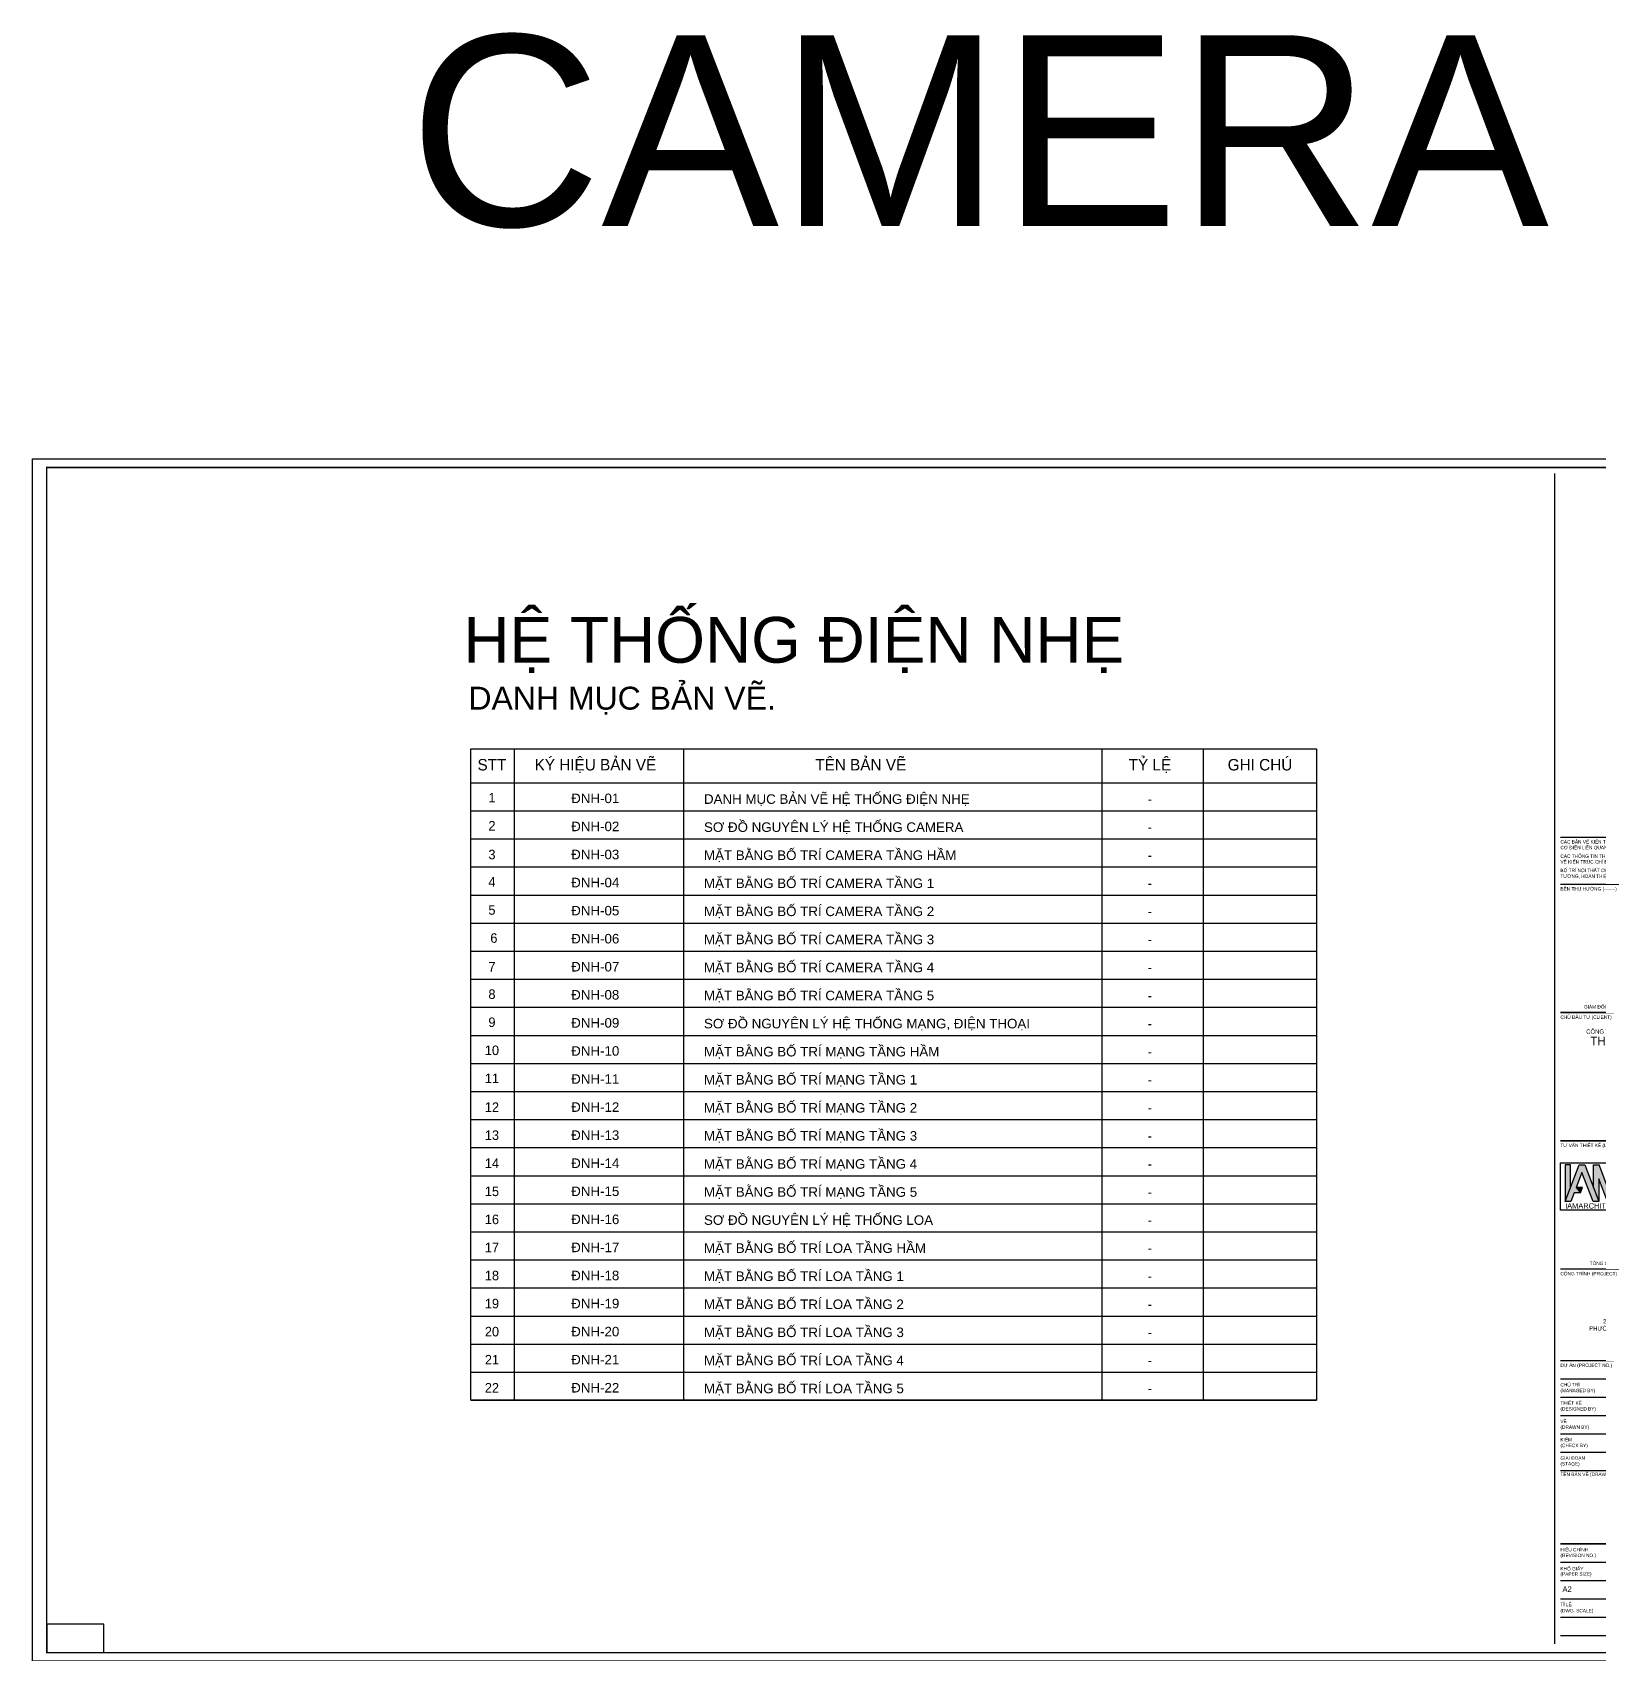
# Model space of a CAD drawing. Header units: inches. Extents: x 1721084 to 1854744, y 225101 to 488646.
# Drawn here: x 1765634 to 1806683, y 445802 to 488274 of the extents above; entities that cross this region are included whole.
import ezdxf
from ezdxf.enums import TextEntityAlignment as Align

# ---------------------------------------------------------------- set-up
doc = ezdxf.new("R2010")
doc.units = ezdxf.units.IN
doc.header["$MEASUREMENT"] = 0
doc.linetypes.add('CENTER2', pattern=[1.125, 0.75, -0.125, 0.125, -0.125])
doc.linetypes.add('DASHED', pattern=[19.05, 12.7, -6.35])
for name, color, linetype in [('A-ANNO-DIM 100', 252, 'Continuous'), ('I.A.M TITLEBLOCK - A2 -H$0$A-TBLK-TEXT', 250, 'Continuous'), ('MANH', 8, 'Continuous'), ('TEXT', 9, 'Continuous'), ('THAY', 125, 'Continuous')]:
    doc.layers.add(name, color=color, linetype=linetype)
doc.layers.add('TTLL', color=252, linetype='DASHED', lineweight=50)
doc.layers.add('TUONG', color=31, linetype='Continuous', lineweight=30)
doc.styles.add('ARIAL', font='arial.ttf')
doc.styles.add('AVANTH', font='vhavan.ttf')
doc.styles.add('DISOCP', font='disocp.shx')
doc.styles.add('I.A.M TITLEBLOCK - A2 -H$0$IAM TEXT', font='VAVON_.TTF', dxfattribs={"height": 2})
doc.styles.add('I.A.M TITLEBLOCK - A2 -H$0$SYMBTEXT', font='ARIALN.TTF', dxfattribs={"width": 0.8})
doc.styles.add('I.A.M TITLEBLOCK - A2 -H$0$TITLE BLOCK', font='arial.ttf')
doc.styles.get("Standard").update_dxf_attribs({"font": 'arial.ttf'})

# ---------------------------------------------------------------- blocks, each defined once
blk = doc.blocks.new('I.A.M TITLEBLOCK - A2 -H$0$LOGO IAM')
h = blk.add_hatch(color=253)
h.dxf.hatch_style = 1
h.paths.add_polyline_path([(0.316, 1.424), (0.148, 1.424), (0.148, 0.272), (0.316, 0.712)])
h = blk.add_hatch(color=251)
h.dxf.hatch_style = 1
h.paths.add_polyline_path([(0.768, 1.424), (0.588, 1.424), (0.148, 0.272), (0.328, 0.272), (0.432, 0.544), (0.628, 0.544), (0.496, 0.712), (0.678, 1.188), (1.028, 0.272), (1.208, 0.272)])
h = blk.add_hatch(color=253)
h.dxf.hatch_style = 1
h.paths.add_polyline_path([(1.22, 1.424), (1.04, 1.424), (1.04, 0.712), (1.208, 0.272), (1.208, 0.984), (1.48, 0.272), (1.572, 0.272), (1.844, 0.984), (1.844, 0.272), (2.012, 0.272), (2.012, 1.424), (1.832, 1.424), (1.526, 0.623)])
h = blk.add_hatch(color=253)
h.dxf.hatch_style = 1
h.paths.add_polyline_path([(0.628, 0.544), (0.692, 0.712), (0.496, 0.712)])
at = {"color": 251}
for p, q in [((0.148, 0.272), (0.588, 1.424)), ((0.678, 1.188), (0.496, 0.712)), ((0.588, 1.424), (0.768, 1.424)), ((1.028, 0.272), (0.678, 1.188)), ((0.768, 1.424), (1.208, 0.272)), ((0.432, 0.544), (0.328, 0.272)), ((0.628, 0.544), (0.432, 0.544)), ((0.328, 0.272), (0.148, 0.272)), ((1.208, 0.272), (1.028, 0.272))]:
    blk.add_line(p, q, dxfattribs=at)
at = {"color": 253}
for p, q in [((1.526, 0.623), (1.22, 1.424)), ((1.526, 0.623), (1.832, 1.424)), ((1.48, 0.272), (1.208, 0.984))]:
    blk.add_line(p, q, dxfattribs=at)
for points in [[(0.316, 0.712), (0.316, 1.424), (0.148, 1.424), (0.148, 0.272)], [(1.04, 0.712), (1.04, 1.424)], [(1.04, 1.424), (1.22, 1.424)], [(1.832, 1.424), (2.012, 1.424)], [(1.844, 0.984), (1.844, 0.272), (2.012, 0.272), (2.012, 1.424)], [(0.496, 0.712), (0.628, 0.544), (0.692, 0.712), (0.496, 0.712)], [(1.208, 0.984), (1.208, 0.272)], [(1.572, 0.272), (1.844, 0.984)], [(1.48, 0.272), (1.572, 0.272)]]:
    blk.add_lwpolyline(points, dxfattribs=at)
at = {"layer": 'Defpoints'}
blk.add_lwpolyline([(2.161, 0), (0, 0), (0, 1.488), (2.161, 1.488)], close=True, dxfattribs=at)
at = {"color": 251, "insert": (0.148, 0.136), "char_height": 0.16727, "attachment_point": 4, "style": 'I.A.M TITLEBLOCK - A2 -H$0$SYMBTEXT'}
blk.add_mtext_dynamic_manual_height_columns('{\\fHelvetica World|b0|i0|c0|p34;\\W1;IAM\\C253;ARCHITECTS}', width=1.76067, gutter_width=315, heights=[0], dxfattribs=at)
blk = doc.blocks.new('I.A.M TITLEBLOCK - A2 -H')
at = {"const_width": 0.5}
blk.add_lwpolyline([(5, 3), (592, 3), (590, 417), (5, 417)], close=True, dxfattribs=at)
for points in [[(532, 6), (532, 415)], [(534, 271.4), (589, 271.4)], [(534, 226.6), (589, 226.6)], [(534, 181.8), (589, 181.8)], [(534, 137), (589, 137)], [(534, 105), (589, 105)], [(534, 73), (589, 73)], [(534, 41), (589, 41)]]:
    blk.add_lwpolyline(points, dxfattribs=at)
at = {"color": 2}
for points in [[(534, 287.9), (589, 287.9)], [(534, 98.6), (589, 98.6)], [(534, 92.2), (589, 92.2)], [(534, 85.8), (589, 85.8)], [(534, 79.4), (589, 79.4)], [(534, 73), (589, 73)], [(534, 66.6), (589, 66.6)], [(534, 34.6), (589, 34.6)], [(534, 28.2), (589, 28.2)], [(534, 21.8), (589, 21.8)], [(534, 15.4), (589, 15.4)], [(534, 9), (589, 9)]]:
    blk.add_lwpolyline(points, dxfattribs=at)
at = {"layer": 'Defpoints'}
blk.add_lwpolyline([(0, 420), (594, 420), (594, 0), (0, 0)], close=True, dxfattribs=at)
at = {"layer": 'Defpoints', "color": 8}
blk.add_lwpolyline([(5, 3), (25, 3), (25, 13), (5, 13)], close=True, dxfattribs=at)
at = {"xscale": 11.10768265360305, "yscale": 11.10768265360305, "zscale": 11.10768265360305}
blk.add_blockref('I.A.M TITLEBLOCK - A2 -H$0$LOGO IAM', (534, 157.54), dxfattribs=at)
at = {"insert": (534.7, 26.2), "char_height": 2, "width": 2.797, "attachment_point": 1, "style": 'I.A.M TITLEBLOCK - A2 -H$0$IAM TEXT'}
blk.add_mtext('A2', dxfattribs=at)
at = {"layer": 'I.A.M TITLEBLOCK - A2 -H$0$A-TBLK-TEXT', "color": 2, "lineweight": 0, "style": 'I.A.M TITLEBLOCK - A2 -H$0$TITLE BLOCK'}
for s, insert, char_height, width, attachment_point in [('\\pt1.2;{\\fVNI-Avo|b0|i0|c0|p2;CAÙC BAÛN VEÕ KIEÁN TRUÙC ÑÖÔÏC ÑOÏC CHUNG VÔÙI BAÛN VEÕ KEÁT CAÁU VAØ CÔ ÑIEÄN LIEÂN QUAN.}', (534, 286.84), 1.2, 55, 1), ('\\pt1.5;{\\fVNI-Avo|b0|i0|c0|p2;CAÙC THOÂNG TIN THUOÄC VEÀ KEÁT CAÁU VAØ CÔ ÑIEÄN THEÅ HIEÄN TREÂN BAÛN VEÕ KIEÁN TRUÙC CHÆ ÑEÅ THAM KHAÛO.}', (534, 281.84), 1.2, 55.5702, 1), ('\\pt1.5;{\\fVNI-Avo|b0|i0|c0|p2;BOÁ TRÍ NOÄI THAÁT CHÆ MANG TÍNH THAM KHAÛO, KÍCH THÖÔÙC ÑÒNH VÒ TÖÔØNG, HOAØN THIEÄN NOÄI THAÁT XEM BAÛN VEÕ TRIEÅN KHAI NOÄI THAÁT.}', (534, 276.84), 1.2, 55.0778, 1), ('\\pt1.2;{\\fVNI-Avo|b0|i0|c0|p2;BEÂN THUÏ HÖÔÛNG \\C7;(-------)}', (534, 270.4), 1.2, 22.2752, 1), ('{\\fVNI-Avo|b0|i0|c0|p2;\\H0.75x;\\C7;GIAÙM ÑOÁC     \\H1.333x;\\C2;PHAÏM THÒ NGUYEÂN TRANG}', (581.86, 229.6), 1.6, 73.1889, 3), ('\\pt1.2;{\\fVNI-Avo|b0|i0|c0|p2;CHUÛ ÑAÀU TÖ \\C7;(CLIENT)}', (534, 225.6), 1.2, 22.2752, 1), ('\\pt1.2;{\\fVNI-Avo|b0|i0|c0|p2;TÖ VAÁN THIEÁT KEÁ \\C7;(LEAD CONSULTANT)}', (534, 180.8), 1.2, 50.3414, 1), ('\\pt1.2;{\\fVNI-Avo|b0|i0|c0|p2;COÂNG TRÌNH \\C7;(PROJECT)}', (534, 136), 1.2, 22.2752, 1), ('{\\fVNI-Avo|b0|i0|c0|p2;\\H0.75x;\\C7;TOÅNG GIAÙM ÑOÁC\\H1.333x;  \\C2;NGUYEÃN HOAØNG DUÕNG}', (584.36, 140), 1.6, 73.1889, 3), ('\\pt1.2;{\\fVNI-Avo|b0|i0|c0|p2;DÖÏ AÙN \\C7;(PROJECT NO.)}', (534, 104), 1.2, 46.5421, 1), ('\\pt1.2;{\\fVNI-Avo|b0|i0|c0|p2;CHUÛ TRÌ\\P\\C7;(MANAGED BY)}', (534, 95.4), 1.2, 14, 4), ('\\pt1.2;{\\fVNI-Avo|b0|i0|c0|p2;THIEÁT KEÁ \\P\\C7;(DESIGNED BY)}', (534, 89), 1.2, 14, 4), ('\\pt1.2;{\\fVNI-Avo|b0|i0|c0|p2;VEÕ \\P\\C7;(DRAWN BY)}', (534, 82.6), 1.2, 14, 4), ('\\pt1.2;{\\fVNI-Avo|b0|i0|c0|p2;KIEÅM\\P\\C7;(CHECK BY)}', (534, 76.2), 1.2, 14, 4), ('\\pt1.2;{\\fVNI-Avo|b0|i0|c0|p2;GIAI ÑOAÏN \\C7;(STAGE)}', (534, 69.8), 1.2, 14, 4), ('\\pt1.2;{\\fVNI-Avo|b0|i0|c0|p2;TEÂN BAÛN VEÕ \\C7;(DRAWING TITLE)}', (534, 65.1), 1.2, 37.4385, 4), ('\\pt1.2;{\\fVNI-Avo|b0|i0|c0|p2;HIEÄU CHÆNH \\C7;(REVISION NO.)}', (534, 37.8), 1.2, 14, 4), ('\\pt1.2;{\\fVNI-Avo|b0|i0|c0|p2;\\C7;(PAPER SIZE)}', (534, 30.3), 1.2, 14, 4), ('\\pt1.2;{\\fVNI-Avo|b0|i0|c0|p2;KHOÅ GIAÁY}', (534, 32.3), 1.2, 14, 4), ('\\pt1.2;{\\fVNI-Avo|b0|i0|c0|p2;TÆ LEÄ}', (534, 19.7), 1.2, 14, 4), ('\\pt1.2;{\\fVNI-Avo|b0|i0|c0|p2;\\C7;(DWG. SCALE)}', (534, 17.5), 1.2, 14, 4)]:
    blk.add_mtext(s, dxfattribs=dict(at, insert=insert, char_height=char_height, width=width, attachment_point=attachment_point))
at = {"layer": 'I.A.M TITLEBLOCK - A2 -H$0$A-TBLK-TEXT', "color": 7, "lineweight": 0, "insert": (561.5, 220.7), "char_height": 1.5, "width": 60, "attachment_point": 2, "style": 'I.A.M TITLEBLOCK - A2 -H$0$TITLE BLOCK'}
blk.add_mtext('{\\fVNI-Avo|b0|i0|c0|p2;COÂNG TY TNHH MTV ÑAÀU TÖ ÑÒA OÁC \\P\\H2x;THAÛO ÑIEÀN XANH\\H1.5056x; }', dxfattribs=at)
at = {"layer": 'I.A.M TITLEBLOCK - A2 -H$0$A-TBLK-TEXT', "color": 7, "insert": (562.1, 119.5), "char_height": 1.5, "width": 60, "attachment_point": 2, "style": 'I.A.M TITLEBLOCK - A2 -H$0$TITLE BLOCK'}
blk.add_mtext('{\\fVNI-Avo|b0|i0|c0|p0;242 NGUYEÃN VAÊN HÖÔÛNG \\PPHÖÔØNG THAÛO ÑIEÀN , Q.2, TP. HCM}', dxfattribs=at)

msp = doc.modelspace()

# ---------------------------------------------------------------- linework, layer by layer
at = {"layer": 'MANH'}
for p, q in [((1777123.8, 467880.1), (1799293.6, 467880.1)), ((1777123.8, 467144.8), (1799293.6, 467144.8)), ((1777123.8, 466409.5), (1799293.6, 466409.5)), ((1777123.8, 465674.2), (1799293.6, 465674.2)), ((1777123.8, 464938.9), (1799293.6, 464938.9)), ((1777123.8, 464203.6), (1799293.6, 464203.6)), ((1777123.8, 463468.3), (1799293.6, 463468.3)), ((1777123.8, 462733), (1799293.6, 462733)), ((1777123.8, 461997.7), (1799293.6, 461997.7)), ((1777123.8, 461262.4), (1799293.6, 461262.4)), ((1777123.8, 460527.1), (1799293.6, 460527.1)), ((1777123.8, 459791.8), (1799293.6, 459791.8)), ((1777123.8, 459056.5), (1799293.6, 459056.5)), ((1777123.8, 458321.2), (1799293.6, 458321.2)), ((1777123.8, 457585.9), (1799293.6, 457585.9)), ((1777123.8, 456850.6), (1799293.6, 456850.6)), ((1777123.8, 456115.3), (1799293.6, 456115.3)), ((1777123.8, 455380.1), (1799293.6, 455380.1)), ((1777123.8, 454644.8), (1799293.6, 454644.8)), ((1777123.8, 453909.5), (1799293.6, 453909.5)), ((1777123.8, 453174.2), (1799293.6, 453174.2)), ((1777123.8, 452438.9), (1799293.6, 452438.9))]:
    msp.add_line(p, q, dxfattribs=at)
at = {"layer": 'THAY'}
for p, q in [((1778268.3, 452438.9), (1778268.3, 469507.2)), ((1782709.1, 452438.9), (1782709.1, 469507.2)), ((1793671.4, 452438.9), (1793671.4, 469507.2)), ((1796325.7, 452438.9), (1796325.7, 469507.2))]:
    msp.add_line(p, q, dxfattribs=at)
at = {"layer": 'TUONG'}
msp.add_line((1777123.8, 468615.3), (1799293.6, 468615.3), dxfattribs=at)
msp.add_line((1777123.8, 468615.3), (1799293.6, 468615.3), dxfattribs=at)
msp.add_lwpolyline([(1777123.8, 452438.9), (1777123.8, 469507.2), (1799293.6, 469507.2), (1799293.6, 452438.9)], close=True, dxfattribs=at)

# ---------------------------------------------------------------- block references
at = {"layer": 'A-ANNO-DIM 100', "xscale": 75, "yscale": 75, "zscale": 75}
msp.add_blockref('I.A.M TITLEBLOCK - A2 -H', (1765633.5, 445601), dxfattribs=at)

# ---------------------------------------------------------------- texts
at = {"linetype": 'CENTER2', "insert": (1777061.9, 471132.1), "char_height": 600, "attachment_point": 1}
msp.add_mtext_dynamic_manual_height_columns('DANH MỤC BẢN VẼ.', width=11723.897, gutter_width=1, heights=[0], dxfattribs=at)
at = {"layer": 'TEXT', "style": 'ARIAL'}
msp.add_text('HỆ THỐNG ĐIỆN NHẸ', height=1200, dxfattribs=at).set_placement((1776928.9, 471760.4))
at = {"layer": 'TEXT', "color": 7, "linetype": 'Continuous'}
for s, height, style, p in [('Ký hiÖu b¶n vÏ', 300, 'AVANTH', (1780389.9, 468938.5)), ('Tªn b¶n vÏ', 300, 'AVANTH', (1787344.3, 468938.5)), ('tû lÖ', 300, 'AVANTH', (1794923.5, 468938.5)), ('ghi chó', 300, 'AVANTH', (1797808.9, 468938.5)), ('stt', 300, 'AVANTH', (1777678.2, 468938.5)), ('1', 250, 'AVANTH', (1777678.2, 468099.4)), ('ĐNH-01', 250, 'ARIAL', (1780385.5, 468082.7)), ('2', 250, 'AVANTH', (1777678.2, 467364.1)), ('ĐNH-02', 250, 'ARIAL', (1780385.5, 467347.4)), ('3', 250, 'AVANTH', (1777678.2, 466611.2)), ('ĐNH-03', 250, 'ARIAL', (1780385.5, 466612.1)), ('4', 250, 'AVANTH', (1777678.2, 465893.5)), ('ĐNH-04', 250, 'ARIAL', (1780385.5, 465876.8)), ('5', 250, 'AVANTH', (1777678.2, 465158.2)), ('ĐNH-05', 250, 'ARIAL', (1780385.5, 465141.5)), ('6', 250, 'AVANTH', (1777728.7, 464422.9)), ('ĐNH-06', 250, 'ARIAL', (1780385.5, 464406.3)), ('7', 250, 'AVANTH', (1777678.2, 463670)), ('ĐNH-07', 250, 'ARIAL', (1780385.5, 463671)), ('8', 250, 'AVANTH', (1777678.2, 462952.3)), ('ĐNH-08', 250, 'ARIAL', (1780385.5, 462935.7)), ('9', 250, 'AVANTH', (1777678.2, 462217)), ('ĐNH-09', 250, 'ARIAL', (1780385.5, 462200.4)), ('10', 250, 'AVANTH', (1777678.2, 461481.7)), ('ĐNH-10', 250, 'ARIAL', (1780385.5, 461465.1)), ('11', 250, 'AVANTH', (1777678.2, 460746.4)), ('ĐNH-11', 250, 'ARIAL', (1780385.5, 460729.8)), ('12', 250, 'AVANTH', (1777678.2, 459993.6)), ('ĐNH-12', 250, 'ARIAL', (1780385.5, 459994.5)), ('13', 250, 'AVANTH', (1777678.2, 459258.3)), ('ĐNH-13', 250, 'ARIAL', (1780385.5, 459259.2)), ('14', 250, 'AVANTH', (1777678.2, 458523)), ('ĐNH-14', 250, 'ARIAL', (1780385.5, 458523.9)), ('15', 250, 'AVANTH', (1777678.2, 457787.7)), ('ĐNH-15', 250, 'ARIAL', (1780385.5, 457788.6)), ('16', 250, 'AVANTH', (1777678.2, 457052.4)), ('ĐNH-16', 250, 'ARIAL', (1780385.5, 457053.3)), ('17', 250, 'AVANTH', (1777678.2, 456317.1)), ('ĐNH-17', 250, 'ARIAL', (1780385.5, 456318)), ('18', 250, 'AVANTH', (1777678.2, 455581.8)), ('ĐNH-18', 250, 'ARIAL', (1780385.5, 455582.7)), ('19', 250, 'AVANTH', (1777678.2, 454846.5)), ('ĐNH-19', 250, 'ARIAL', (1780385.5, 454847.4)), ('20', 250, 'AVANTH', (1777678.2, 454111.2)), ('ĐNH-20', 250, 'ARIAL', (1780385.5, 454112.1)), ('21', 250, 'AVANTH', (1777678.2, 453375.9)), ('ĐNH-21', 250, 'ARIAL', (1780385.5, 453376.8)), ('22', 250, 'AVANTH', (1777678.2, 452640.6)), ('ĐNH-22', 250, 'ARIAL', (1780385.5, 452641.5))]:
    msp.add_text(s, height=height, dxfattribs=dict(at, style=style)).set_placement(p, align=Align.CENTER)
at = {"layer": 'TEXT', "color": 7, "linetype": 'Continuous', "style": 'ARIAL'}
for s, p in [('DANH MỤC BẢN VẼ HỆ THỐNG ĐIỆN NHẸ', (1783235, 468063.5)), ('SƠ ĐỒ NGUYÊN LÝ HỆ THỐNG CAMERA', (1783235, 467328.2)), ('MẶT BẰNG BỐ TRÍ CAMERA TẦNG HẦM', (1783235, 466592.9)), ('MẶT BẰNG BỐ TRÍ CAMERA TẦNG 1', (1783235, 465857.6)), ('MẶT BẰNG BỐ TRÍ CAMERA TẦNG 2', (1783235, 465122.3)), ('MẶT BẰNG BỐ TRÍ CAMERA TẦNG 3', (1783235, 464387)), ('MẶT BẰNG BỐ TRÍ CAMERA TẦNG 4', (1783235, 463651.7)), ('MẶT BẰNG BỐ TRÍ CAMERA TẦNG 5', (1783235, 462916.4)), ('SƠ ĐỒ NGUYÊN LÝ HỆ THỐNG MẠNG, ĐIỆN THOẠI', (1783235, 462181.1)), ('MẶT BẰNG BỐ TRÍ MẠNG TẦNG HẦM', (1783235, 461445.9)), ('MẶT BẰNG BỐ TRÍ MẠNG TẦNG 1', (1783235, 460710.6)), ('MẶT BẰNG BỐ TRÍ MẠNG TẦNG 2', (1783235, 459975.3)), ('MẶT BẰNG BỐ TRÍ MẠNG TẦNG 3', (1783235, 459240)), ('MẶT BẰNG BỐ TRÍ MẠNG TẦNG 4', (1783235, 458504.7)), ('MẶT BẰNG BỐ TRÍ MẠNG TẦNG 5', (1783235, 457769.4)), ('SƠ ĐỒ NGUYÊN LÝ HỆ THỐNG LOA', (1783235, 457034.1)), ('MẶT BẰNG BỐ TRÍ LOA TẦNG HẦM', (1783235, 456298.8)), ('MẶT BẰNG BỐ TRÍ LOA TẦNG 1', (1783235, 455563.5)), ('MẶT BẰNG BỐ TRÍ LOA TẦNG 2', (1783235, 454828.2)), ('MẶT BẰNG BỐ TRÍ LOA TẦNG 3', (1783235, 454092.9)), ('MẶT BẰNG BỐ TRÍ LOA TẦNG 4', (1783235, 453357.6)), ('MẶT BẰNG BỐ TRÍ LOA TẦNG 5', (1783235, 452622.3))]:
    msp.add_text(s, height=250, dxfattribs=at).set_placement(p)
at = {"layer": 'TEXT', "color": 7, "linetype": 'Continuous', "style": 'AVANTH'}
for p in [(1794977.3, 468063.5), (1794977.3, 467328.2), (1794977.3, 466592.9), (1794977.3, 465857.6), (1794977.3, 465122.3), (1794977.3, 464387), (1794977.3, 463651.7), (1794977.3, 462916.4), (1794977.3, 462181.1), (1794977.3, 461445.9), (1794977.3, 460710.6), (1794977.3, 459975.3), (1794977.3, 459240), (1794977.3, 458504.7), (1794977.3, 457769.4), (1794977.3, 457034.1), (1794977.3, 456298.8), (1794977.3, 455563.5), (1794977.3, 454828.2), (1794977.3, 454092.9), (1794977.3, 453357.6), (1794977.3, 452622.3)]:
    msp.add_text('-', height=250, dxfattribs=at).set_placement(p, align=Align.RIGHT)
at = {"layer": 'TTLL', "color": 1, "ltscale": 7, "insert": (1775503, 488199.3), "char_height": 5000, "attachment_point": 1, "style": 'DISOCP'}
msp.add_mtext_dynamic_manual_height_columns('{\\fArial|b0|i0|c0|p34;CAMERA}', width=38639.354, gutter_width=17.5, heights=[0], dxfattribs=at)

doc.saveas('drawing.dxf')
